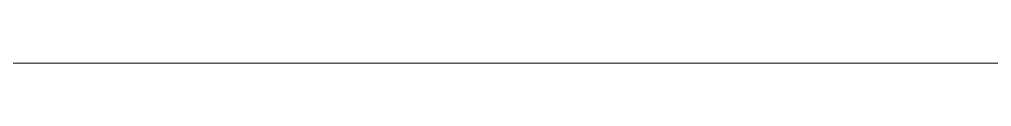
# Model space of a CAD drawing. Header units: millimetres. Extents: x 26027 to 581921, y 7230 to 233891.
# Drawn here: x 536209.2857 to 536209.5696, y 167213.6008 to 167213.6008 of the extents above; entities that cross this region are included whole.
import ezdxf

# ---------------------------------------------------------------- set-up
doc = ezdxf.new("R2010")
doc.units = ezdxf.units.MM
doc.header["$LTSCALE"] = 5
doc.layers.add('LOADING', color=252, linetype='Continuous', lineweight=5)
doc.layers.add('Medical Equipment and Furniture', color=252, linetype='Continuous', lineweight=0)

# ---------------------------------------------------------------- blocks, each defined once
blk = doc.blocks.new('GF21008-P')
at = {"layer": 'LOADING'}
for p, q in [((-0.77087861, 0), (0.79062165, 0)), ((0.72165754, 0), (0.72165754, 0)), ((0.72165754, 0), (0.72165754, 0)), ((0.72165754, 0), (0.72165754, 0)), ((0.72165754, 0), (0.72165754, 0)), ((0.72165754, 0), (0.72165754, 0)), ((0.72165754, 0), (0.72165754, 0)), ((0.72165754, 0), (0.72165754, 0)), ((0.72165754, 0), (0.72165754, 0)), ((0.72165754, 0), (0.72165754, 0)), ((0.72165754, 0), (0.72165754, 0)), ((0.72165754, 0), (0.72165754, 0)), ((0.72165754, 0), (0.72165754, 0)), ((0.72165754, 0), (0.72165754, 0)), ((0.72165754, 0), (0.72165754, 0)), ((0.72165754, 0), (0.72165754, 0)), ((0.72165754, 0), (0.72165754, 0)), ((0.72165754, 0), (0.72165754, 0)), ((0.72165754, 0), (0.72165754, 0)), ((0.72165754, 0), (0.72165754, 0)), ((0.72165754, 0), (0.72165754, 0)), ((0.72165754, 0), (0.72165754, 0)), ((0.72165754, 0), (0.72165754, 0)), ((0.72165754, 0), (0.72165754, 0)), ((0.72165754, 0), (0.72165754, 0)), ((0.72165754, 0), (0.72165754, 0)), ((0.72165754, 0), (0.72165754, 0)), ((0.72165754, 0), (0.72165754, 0)), ((0.72165754, 0), (0.72165754, 0)), ((0.72165754, 0), (0.72165754, 0)), ((0.72165754, 0), (0.72165754, 0)), ((0.72165754, 0), (0.72165754, 0)), ((0.72165754, 0), (0.72165754, 0)), ((0.72165754, 0), (0.72165754, 0)), ((0.72165754, 0), (0.72165754, 0)), ((0.72165754, 0), (0.72165754, 0)), ((0.72165754, 0), (0.72165754, 0)), ((0.72165754, 0), (0.72165754, 0)), ((0.72165754, 0), (0.72165754, 0)), ((0.72165754, 0), (0.72165754, 0)), ((0.72165754, 0), (0.72165754, 0)), ((0.72165754, 0), (0.72165754, 0)), ((0.72165754, 0), (0.72165754, 0)), ((0.72165754, 0), (0.72165754, 0)), ((0.72165754, 0), (0.72165754, 0)), ((0.72165754, 0), (0.72165754, 0)), ((0.72165754, 0), (0.72165754, 0)), ((0.72165754, 0), (0.72165754, 0)), ((0.72165754, 0), (0.72165754, 0)), ((0.72165754, 0), (0.72165754, 0)), ((0.72165754, 0), (0.72165754, 0)), ((0.72165754, 0), (0.72165754, 0)), ((0.72165754, 0), (0.72165754, 0)), ((0.72165754, 0), (0.72165754, 0)), ((0.72165754, 0), (0.72165754, 0)), ((0.72165754, 0), (0.72165754, 0)), ((0.72165754, 0), (0.72165754, 0)), ((0.72165754, 0), (0.72165754, 0)), ((0.72165754, 0), (0.72165754, 0)), ((0.72165754, 0), (0.72165754, 0)), ((0.72165754, 0), (0.72165754, 0)), ((0.72165754, 0), (0.72165754, 0)), ((0.72165754, 0), (0.72165754, 0)), ((0.72165754, 0), (0.72165754, 0)), ((0.72165754, 0), (0.72165754, 0)), ((0.72165754, 0), (0.72165754, 0)), ((0.72165754, 0), (0.72165754, 0)), ((0.72165754, 0), (0.72165754, 0)), ((0.72165754, 0), (0.72165754, 0)), ((0.72165754, 0), (0.72165754, 0)), ((0.72165754, 0), (0.72165754, 0)), ((0.72165754, 0), (0.72165754, 0)), ((0.72165754, 0), (0.72165754, 0)), ((0.72165754, 0), (0.72165754, 0)), ((0.72165754, 0), (0.72165754, 0)), ((0.72165754, 0), (0.72165754, 0)), ((0.72165754, 0), (0.72165754, 0)), ((0.72165754, 0), (0.72165754, 0)), ((0.72165754, 0), (0.72165754, 0)), ((0.72165754, 0), (0.72165754, 0)), ((0.72165754, 0), (0.72165754, 0)), ((0.72165754, 0), (0.72165754, 0)), ((0.72165754, 0), (0.72165754, 0)), ((0.72165754, 0), (0.72165754, 0)), ((0.72165754, 0), (0.72165754, 0)), ((0.72165754, 0), (0.72165754, 0)), ((0.72165754, 0), (0.72165754, 0)), ((0.72165754, 0), (0.72165754, 0)), ((0.72165754, 0), (0.72165754, 0)), ((0.72165754, 0), (0.72165754, 0)), ((0.72165754, 0), (0.72165754, 0)), ((0.72165754, 0), (0.72165754, 0)), ((0.72165754, 0), (0.72165754, 0)), ((0.72165754, 0), (0.72165754, 0)), ((0.72165754, 0), (0.72165754, 0)), ((0.72165754, 0), (0.72165754, 0)), ((0.72165754, 0), (0.72165754, 0)), ((0.72165754, 0), (0.72165754, 0)), ((0.72165754, 0), (0.72165754, 0)), ((0.72165754, 0), (0.72165754, 0)), ((0.72165754, 0), (0.72165754, 0)), ((0.72165754, 0), (0.72165754, 0)), ((0.72165754, 0), (0.72165754, 0)), ((0.72165754, 0), (0.72165754, 0)), ((0.72165754, 0), (0.72165754, 0)), ((0.72165754, 0), (0.72165754, 0)), ((0.72165754, 0), (0.72165754, 0)), ((0.72165754, 0), (0.72165754, 0)), ((0.72165754, 0), (0.72165754, 0)), ((0.72165754, 0), (0.72165754, 0)), ((0.72165754, 0), (0.72165754, 0)), ((0.72165754, 0), (0.72165754, 0)), ((0.72165754, 0), (0.72165754, 0)), ((0.72165754, 0), (0.72165754, 0)), ((0.72165754, 0), (0.72165754, 0)), ((0.72165754, 0), (0.72165754, 0)), ((0.72165754, 0), (0.72165754, 0)), ((0.72165754, 0), (0.72165754, 0)), ((0.72165754, 0), (0.72165754, 0)), ((0.72165754, 0), (0.72165754, 0)), ((0.72165754, 0), (0.72165754, 0)), ((0.72165754, 0), (0.72165754, 0)), ((0.72165754, 0), (0.72165754, 0)), ((0.72165754, 0), (0.72165754, 0)), ((0.72165754, 0), (0.72165754, 0)), ((0.72165754, 0), (0.72165754, 0)), ((0.72165754, 0), (0.72165754, 0)), ((0.72165754, 0), (0.72165754, 0)), ((0.72165754, 0), (0.72165754, 0)), ((0.72165754, 0), (0.72165754, 0)), ((0.72165754, 0), (0.72165754, 0)), ((0.72165754, 0), (0.72165754, 0)), ((0.72165754, 0), (0.72165754, 0)), ((0.72165754, 0), (0.72165754, 0)), ((0.72165754, 0), (0.72165754, 0)), ((0.72165754, 0), (0.72165754, 0)), ((0.72165754, 0), (0.72165754, 0)), ((0.72165754, 0), (0.72165754, 0)), ((0.72165754, 0), (0.72165754, 0)), ((0.72165754, 0), (0.72165754, 0)), ((0.72165754, 0), (0.72165754, 0)), ((0.72165754, 0), (0.72165754, 0)), ((0.72165754, 0), (0.72165754, 0)), ((0.72165754, 0), (0.72165754, 0)), ((0.72165754, 0), (0.72165754, 0)), ((0.72165754, 0), (0.72165754, 0)), ((0.72165754, 0), (0.72165754, 0)), ((0.72165754, 0), (0.72165754, 0)), ((0.72165754, 0), (0.72165754, 0)), ((0.72165754, 0), (0.72165754, 0)), ((0.72165754, 0), (0.72165754, 0)), ((0.72165754, 0), (0.72165754, 0)), ((0.72165754, 0), (0.72165754, 0)), ((0.72165754, 0), (0.72165754, 0)), ((0.72165754, 0), (0.72165754, 0)), ((0.72165754, 0), (0.72165754, 0)), ((0.72165754, 0), (0.72165754, 0)), ((0.72165754, 0), (0.72165754, 0)), ((0.72165754, 0), (0.72165754, 0)), ((0.72165754, 0), (0.72165754, 0)), ((0.72165754, 0), (0.72165754, 0)), ((0.72165754, 0), (0.72165754, 0)), ((0.72165754, 0), (0.72165754, 0)), ((0.72165754, 0), (0.72165754, 0)), ((0.72165754, 0), (0.72165754, 0)), ((0.72165754, 0), (0.72165754, 0)), ((0.72165754, 0), (0.72165754, 0)), ((0.72165754, 0), (0.72165754, 0)), ((0.72165754, 0), (0.72165754, 0)), ((0.72165754, 0), (0.72165754, 0)), ((0.72165754, 0), (0.72165754, 0)), ((0.72165754, 0), (0.72165754, 0)), ((0.72165754, 0), (0.72165754, 0)), ((0.72165754, 0), (0.72165754, 0)), ((0.72165754, 0), (0.72165754, 0)), ((0.72165754, 0), (0.72165754, 0)), ((0.72165754, 0), (0.72165754, 0)), ((0.72165754, 0), (0.72165754, 0)), ((0.72165754, 0), (0.72165754, 0)), ((0.72165754, 0), (0.72165754, 0)), ((0.72165754, 0), (0.72165754, 0)), ((0.72165754, 0), (0.72165754, 0)), ((0.72165754, 0), (0.72165754, 0)), ((0.72165754, 0), (0.72165754, 0)), ((0.72165754, 0), (0.72165754, 0)), ((0.72165754, 0), (0.72165754, 0)), ((0.72165754, 0), (0.72165754, 0)), ((0.72165754, 0), (0.72165754, 0)), ((0.72165754, 0), (0.72165754, 0)), ((0.72165754, 0), (0.72165754, 0)), ((0.72165754, 0), (0.72165754, 0)), ((0.72165754, 0), (0.72165754, 0)), ((0.72165754, 0), (0.72165754, 0)), ((0.72165754, 0), (0.72165754, 0)), ((0.72165754, 0), (0.72165754, 0)), ((0.72165754, 0), (0.72165754, 0)), ((0.72165754, 0), (0.72165754, 0)), ((0.72165754, 0), (0.72165754, 0)), ((0.72165754, 0), (0.72165754, 0)), ((0.72165754, 0), (0.72165754, 0)), ((0.72165754, 0), (0.72165754, 0)), ((0.72165754, 0), (0.72165754, 0)), ((0.72165754, 0), (0.72165754, 0)), ((0.72165754, 0), (0.72165754, 0)), ((0.72165754, 0), (0.72165754, 0)), ((0.72165754, 0), (0.72165754, 0)), ((0.72165754, 0), (0.72165754, 0)), ((0.72165754, 0), (0.72165754, 0)), ((0.72165754, 0), (0.72165754, 0)), ((0.72165754, 0), (0.72165754, 0)), ((0.72165754, 0), (0.72165754, 0)), ((0.72165754, 0), (0.72165754, 0)), ((0.72165754, 0), (0.72165754, 0)), ((0.72165754, 0), (0.72165754, 0)), ((0.72165754, 0), (0.72165754, 0)), ((0.72165754, 0), (0.72165754, 0)), ((0.72165754, 0), (0.72165754, 0)), ((0.72165754, 0), (0.72165754, 0)), ((0.72165754, 0), (0.72165754, 0)), ((0.72165754, 0), (0.72165754, 0)), ((0.72165754, 0), (0.72165754, 0)), ((0.72165754, 0), (0.72165754, 0)), ((0.72165754, 0), (0.72165754, 0)), ((0.72165754, 0), (0.72165754, 0)), ((0.72165754, 0), (0.72165754, 0)), ((0.72165754, 0), (0.72165754, 0)), ((0.72165754, 0), (0.72165754, 0)), ((0.72165754, 0), (0.72165754, 0)), ((0.72165754, 0), (0.72165754, 0)), ((0.72165754, 0), (0.72165754, 0)), ((0.72165754, 0), (0.72165754, 0)), ((0.72165754, 0), (0.72165754, 0)), ((0.72165754, 0), (0.72165754, 0)), ((0.72165754, 0), (0.72165754, 0)), ((0.72165754, 0), (0.72165754, 0)), ((0.72165754, 0), (0.72165754, 0)), ((0.72165754, 0), (0.72165754, 0)), ((0.72165754, 0), (0.72165754, 0)), ((0.72165754, 0), (0.72165754, 0)), ((0.72165754, 0), (0.72165754, 0)), ((0.72165754, 0), (0.72165754, 0)), ((0.72165754, 0), (0.72165754, 0)), ((0.72165754, 0), (0.72165754, 0)), ((0.72165754, 0), (0.72165754, 0)), ((0.72165754, 0), (0.72165754, 0)), ((0.72165754, 0), (0.72165754, 0)), ((0.72165754, 0), (0.72165754, 0)), ((0.72165754, 0), (0.72165754, 0)), ((0.72165754, 0), (0.72165754, 0)), ((0.72165754, 0), (0.72165754, 0)), ((0.72165754, 0), (0.72165754, 0)), ((0.72165754, 0), (0.72165754, 0)), ((0.72165754, 0), (0.72165754, 0)), ((0.72165754, 0), (0.72165754, 0)), ((0.72165754, 0), (0.72165754, 0)), ((0.72165754, 0), (0.72165754, 0)), ((0.72165754, 0), (0.72165754, 0)), ((0.72165754, 0), (0.72165754, 0)), ((0.72165754, 0), (0.72165754, 0)), ((0.72165754, 0), (0.72165754, 0)), ((0.72165754, 0), (0.72165754, 0)), ((0.72165754, 0), (0.72165754, 0)), ((0.72165754, 0), (0.72165754, 0)), ((0.72165754, 0), (0.72165754, 0)), ((0.72165754, 0), (0.72165754, 0)), ((0.72165754, 0), (0.72165754, 0)), ((0.72165754, 0), (0.72165754, 0)), ((0.72165754, 0), (0.72165754, 0)), ((0.72165754, 0), (0.72165754, 0)), ((0.72165754, 0), (0.72165754, 0)), ((0.72165754, 0), (0.72165754, 0)), ((0.72165754, 0), (0.72165754, 0)), ((0.72165754, 0), (0.72165754, 0)), ((0.72165754, 0), (0.72165754, 0)), ((0.72165754, 0), (0.72165754, 0)), ((0.72165754, 0), (0.72165754, 0)), ((0.72165754, 0), (0.72165754, 0)), ((0.72165754, 0), (0.72165754, 0)), ((0.72165754, 0), (0.72165754, 0)), ((0.72165754, 0), (0.72165754, 0)), ((0.72165754, 0), (0.72165754, 0)), ((0.72165754, 0), (0.72165754, 0)), ((0.72165754, 0), (0.72165754, 0)), ((0.72165754, 0), (0.72165754, 0)), ((0.72165754, 0), (0.72165754, 0)), ((0.72165754, 0), (0.72165754, 0)), ((0.72165754, 0), (0.72165754, 0)), ((0.72165754, 0), (0.72165754, 0)), ((0.72165754, 0), (0.72165754, 0)), ((0.72165754, 0), (0.72165754, 0)), ((0.72165754, 0), (0.72165754, 0)), ((0.72165754, 0), (0.72165754, 0)), ((0.72165754, 0), (0.72165754, 0)), ((0.72165754, 0), (0.72165754, 0)), ((0.72165754, 0), (0.72165754, 0)), ((0.72165754, 0), (0.72165754, 0)), ((0.72165754, 0), (0.72165754, 0)), ((0.72165754, 0), (0.72165754, 0)), ((0.72165754, 0), (0.72165754, 0)), ((0.72165754, 0), (0.72165754, 0)), ((0.72165754, 0), (0.72165754, 0)), ((0.72165754, 0), (0.72165754, 0)), ((0.72165754, 0), (0.72165754, 0)), ((0.72165754, 0), (0.72165754, 0)), ((0.72165754, 0), (0.72165754, 0)), ((0.72165754, 0), (0.72165754, 0)), ((0.72165754, 0), (0.72165754, 0)), ((0.72165754, 0), (0.72165754, 0)), ((0.72165754, 0), (0.72165754, 0)), ((0.72165754, 0), (0.72165754, 0)), ((0.72165754, 0), (0.72165754, 0)), ((0.72165754, 0), (0.72165754, 0)), ((0.72165754, 0), (0.72165754, 0)), ((0.72165754, 0), (0.72165754, 0)), ((0.72165754, 0), (0.72165754, 0)), ((0.72165754, 0), (0.72165754, 0)), ((0.72165754, 0), (0.72165754, 0)), ((0.72165754, 0), (0.72165754, 0)), ((0.72165754, 0), (0.72165754, 0)), ((0.72165754, 0), (0.72165754, 0)), ((0.72165754, 0), (0.72165754, 0)), ((0.72165754, 0), (0.72165754, 0)), ((0.72165754, 0), (0.72165754, 0)), ((0.72165754, 0), (0.72165754, 0)), ((0.72165754, 0), (0.72165754, 0)), ((0.72165754, 0), (0.72165754, 0)), ((0.72165754, 0), (0.72165754, 0)), ((0.72165754, 0), (0.72165754, 0)), ((0.72165754, 0), (0.72165754, 0)), ((0.72165754, 0), (0.72165754, 0)), ((0.72165754, 0), (0.72165754, 0)), ((0.72165754, 0), (0.72165754, 0)), ((0.72165754, 0), (0.72165754, 0)), ((0.72165754, 0), (0.72165754, 0)), ((0.72165754, 0), (0.72165754, 0)), ((0.72165754, 0), (0.72165754, 0)), ((0.72165754, 0), (0.72165754, 0)), ((0.72165754, 0), (0.72165754, 0)), ((0.72165754, 0), (0.72165754, 0)), ((0.72165754, 0), (0.72165754, 0)), ((0.72165754, 0), (0.72165754, 0)), ((0.72165754, 0), (0.72165754, 0)), ((0.72165754, 0), (0.72165754, 0)), ((0.72165754, 0), (0.72165754, 0)), ((0.72165754, 0), (0.72165754, 0)), ((0.72165754, 0), (0.72165754, 0)), ((0.72165754, 0), (0.72165754, 0)), ((0.72165754, 0), (0.72165754, 0)), ((0.72165754, 0), (0.72165754, 0)), ((0.72165754, 0), (0.72165754, 0)), ((0.72165754, 0), (0.72165754, 0)), ((0.72165754, 0), (0.72165754, 0)), ((0.72165754, 0), (0.72165754, 0)), ((0.72165754, 0), (0.72165754, 0)), ((0.72165754, 0), (0.72165754, 0)), ((0.72165754, 0), (0.72165754, 0)), ((0.72165754, 0), (0.72165754, 0)), ((0.72165754, 0), (0.72165754, 0)), ((0.72165754, 0), (0.72165754, 0)), ((0.72165754, 0), (0.72165754, 0)), ((0.72165754, 0), (0.72165754, 0)), ((0.72165754, 0), (0.72165754, 0)), ((0.72165754, 0), (0.72165754, 0)), ((0.72165754, 0), (0.72165754, 0)), ((0.72165754, 0), (0.72165754, 0)), ((0.72165754, 0), (0.72165754, 0)), ((0.72165754, 0), (0.72165754, 0)), ((0.72165754, 0), (0.72165754, 0)), ((0.72165754, 0), (0.72165754, 0)), ((0.72165754, 0), (0.72165754, 0)), ((0.72165754, 0), (0.72165754, 0)), ((0.72165754, 0), (0.72165754, 0)), ((0.72165754, 0), (0.72165754, 0)), ((0.72165754, 0), (0.72165754, 0)), ((0.72165754, 0), (0.72165754, 0)), ((0.72165754, 0), (0.72165754, 0)), ((0.72165754, 0), (0.72165754, 0)), ((0.72165754, 0), (0.72165754, 0)), ((0.72165754, 0), (0.72165754, 0)), ((0.72165754, 0), (0.72165754, 0)), ((0.72165754, 0), (0.72165754, 0)), ((0.72165754, 0), (0.72165754, 0)), ((0.72165754, 0), (0.72165754, 0)), ((0.72165754, 0), (0.72165754, 0)), ((0.72165754, 0), (0.72165754, 0)), ((0.72165754, 0), (0.72165754, 0)), ((0.72165754, 0), (0.72165754, 0)), ((0.72165754, 0), (0.72165754, 0)), ((0.72165754, 0), (0.72165754, 0)), ((0.72165754, 0), (0.72165754, 0)), ((0.72165754, 0), (0.72165754, 0)), ((0.72165754, 0), (0.72165754, 0)), ((0.72165754, 0), (0.72165754, 0)), ((0.72165754, 0), (0.72165754, 0)), ((0.72165754, 0), (0.72165754, 0)), ((0.72165754, 0), (0.72165754, 0)), ((0.72165754, 0), (0.72165754, 0)), ((0.72165754, 0), (0.72165754, 0)), ((0.72165754, 0), (0.72165754, 0)), ((0.72165754, 0), (0.72165754, 0)), ((0.72165754, 0), (0.72165754, 0)), ((0.72165754, 0), (0.72165754, 0)), ((0.72165754, 0), (0.72165754, 0)), ((0.72165754, 0), (0.72165754, 0)), ((0.72165754, 0), (0.72165754, 0)), ((0.72165754, 0), (0.72165754, 0)), ((0.72165754, 0), (0.72165754, 0)), ((0.72165754, 0), (0.72165754, 0)), ((0.72165754, 0), (0.72165754, 0)), ((0.72165754, 0), (0.72165754, 0)), ((0.72165754, 0), (0.72165754, 0)), ((0.72165754, 0), (0.72165754, 0)), ((0.72165754, 0), (0.72165754, 0)), ((0.72165754, 0), (0.72165754, 0)), ((0.72165754, 0), (0.72165754, 0)), ((0.72165754, 0), (0.72165754, 0)), ((0.72165754, 0), (0.72165754, 0)), ((0.72165754, 0), (0.72165754, 0)), ((0.72165754, 0), (0.72165754, 0)), ((0.72165754, 0), (0.72165754, 0)), ((0.72165754, 0), (0.72165754, 0)), ((0.72165754, 0), (0.72165754, 0)), ((0.72165754, 0), (0.72165754, 0)), ((0.72165754, 0), (0.72165754, 0)), ((0.72165754, 0), (0.72165754, 0)), ((0.72165754, 0), (0.72165754, 0)), ((0.72165754, 0), (0.72165754, 0)), ((0.72165754, 0), (0.72165754, 0)), ((0.72165754, 0), (0.72165754, 0)), ((0.72165754, 0), (0.72165754, 0)), ((0.72165754, 0), (0.72165754, 0)), ((0.72165754, 0), (0.72165754, 0)), ((0.72165754, 0), (0.72165754, 0)), ((0.72165754, 0), (0.72165754, 0)), ((0.72165754, 0), (0.72165754, 0)), ((0.72165754, 0), (0.72165754, 0)), ((0.72165754, 0), (0.72165754, 0)), ((0.72165754, 0), (0.72165754, 0)), ((0.72165754, 0), (0.72165754, 0)), ((0.72165754, 0), (0.72165754, 0)), ((0.72165754, 0), (0.72165754, 0)), ((0.72165754, 0), (0.72165754, 0)), ((0.72165754, 0), (0.72165754, 0)), ((0.72165754, 0), (0.72165754, 0)), ((0.72165754, 0), (0.72165754, 0)), ((0.72165754, 0), (0.72165754, 0)), ((0.72165754, 0), (0.72165754, 0)), ((0.72165754, 0), (0.72165754, 0)), ((0.72165754, 0), (0.72165754, 0)), ((0.72165754, 0), (0.72165754, 0)), ((0.72165754, 0), (0.72165754, 0)), ((0.72165754, 0), (0.72165754, 0)), ((0.72165754, 0), (0.72165754, 0)), ((0.72165754, 0), (0.72165754, 0)), ((0.72165754, 0), (0.72165754, 0)), ((0.72165754, 0), (0.72165754, 0)), ((0.72165754, 0), (0.72165754, 0)), ((0.72165754, 0), (0.72165754, 0)), ((0.72165754, 0), (0.72165754, 0)), ((0.72165754, 0), (0.72165754, 0)), ((0.72165754, 0), (0.72165754, 0)), ((0.72165754, 0), (0.72165754, 0)), ((0.72165754, 0), (0.72165754, 0)), ((0.72165754, 0), (0.72165754, 0)), ((0.72165754, 0), (0.72165754, 0)), ((0.72165754, 0), (0.72165754, 0)), ((0.72165754, 0), (0.72165754, 0)), ((0.72165754, 0), (0.72165754, 0)), ((0.72165754, 0), (0.72165754, 0)), ((0.72165754, 0), (0.72165754, 0)), ((0.72165754, 0), (0.72165754, 0)), ((0.72165754, 0), (0.72165754, 0)), ((0.72165754, 0), (0.72165754, 0)), ((0.72165754, 0), (0.72165754, 0)), ((0.72165754, 0), (0.72165754, 0)), ((0.72165754, 0), (0.72165754, 0)), ((0.72165754, 0), (0.72165754, 0)), ((0.72165754, 0), (0.72165754, 0)), ((0.72165754, 0), (0.72165754, 0)), ((0.72165754, 0), (0.72165754, 0)), ((0.72165754, 0), (0.72165754, 0)), ((0.72165754, 0), (0.72165754, 0)), ((0.72165754, 0), (0.72165754, 0)), ((0.72165754, 0), (0.72165754, 0)), ((0.72165754, 0), (0.72165754, 0)), ((0.72165754, 0), (0.72165754, 0)), ((0.72165754, 0), (0.72165754, 0)), ((0.72165754, 0), (0.72165754, 0)), ((0.72165754, 0), (0.72165754, 0)), ((0.72165754, 0), (0.72165754, 0)), ((0.72165754, 0), (0.72165754, 0)), ((0.72165754, 0), (0.72165754, 0)), ((0.72165754, 0), (0.72165754, 0)), ((0.72165754, 0), (0.72165754, 0)), ((0.72165754, 0), (0.72165754, 0)), ((0.72165754, 0), (0.72165754, 0)), ((0.72165754, 0), (0.72165754, 0)), ((0.72165754, 0), (0.72165754, 0)), ((0.72165754, 0), (0.72165754, 0)), ((0.72165754, 0), (0.72165754, 0)), ((0.72165754, 0), (0.72165754, 0)), ((0.72165754, 0), (0.72165754, 0)), ((0.72165754, 0), (0.72165754, 0)), ((0.72165754, 0), (0.72165754, 0)), ((0.72165754, 0), (0.72165754, 0)), ((0.72165754, 0), (0.72165754, 0)), ((0.72165754, 0), (0.72165754, 0)), ((0.72165754, 0), (0.72165754, 0)), ((0.72165754, 0), (0.72165754, 0)), ((0.72165754, 0), (0.72165754, 0)), ((0.72165754, 0), (0.72165754, 0)), ((0.72165754, 0), (0.72165754, 0)), ((0.72165754, 0), (0.72165754, 0)), ((0.72165754, 0), (0.72165754, 0)), ((0.72165754, 0), (0.72165754, 0)), ((0.72165754, 0), (0.72165754, 0)), ((0.72165754, 0), (0.72165754, 0)), ((0.72165754, 0), (0.72165754, 0)), ((0.72165754, 0), (0.72165754, 0)), ((0.72165754, 0), (0.72165754, 0)), ((0.72165754, 0), (0.72165754, 0)), ((0.72165754, 0), (0.72165754, 0)), ((0.72165754, 0), (0.72165754, 0)), ((0.72165754, 0), (0.72165754, 0)), ((0.72165754, 0), (0.72165754, 0)), ((0.72165754, 0), (0.72165754, 0)), ((0.72165754, 0), (0.72165754, 0)), ((0.72165754, 0), (0.72165754, 0)), ((0.72165754, 0), (0.72165754, 0)), ((0.72165754, 0), (0.72165754, 0)), ((0.72165754, 0), (0.72165754, 0)), ((0.72165754, 0), (0.72165754, 0)), ((0.72165754, 0), (0.72165754, 0)), ((0.72165754, 0), (0.72165754, 0)), ((0.72165754, 0), (0.72165754, 0)), ((0.72165754, 0), (0.72165754, 0)), ((0.72165754, 0), (0.72165754, 0)), ((0.72165754, 0), (0.72165754, 0)), ((0.72165754, 0), (0.72165754, 0)), ((0.72165754, 0), (0.72165754, 0)), ((0.72165754, 0), (0.72165754, 0)), ((0.72165754, 0), (0.72165754, 0)), ((0.72165754, 0), (0.72165754, 0)), ((0.72165754, 0), (0.72165754, 0)), ((0.72165754, 0), (0.72165754, 0)), ((0.72165754, 0), (0.72165754, 0)), ((0.72165754, 0), (0.72165754, 0)), ((0.72165754, 0), (0.72165754, 0)), ((0.72165754, 0), (0.72165754, 0)), ((0.72165754, 0), (0.72165754, 0)), ((0.72165754, 0), (0.72165754, 0)), ((0.72165754, 0), (0.72165754, 0)), ((0.72165754, 0), (0.72165754, 0)), ((0.72165754, 0), (0.72165754, 0)), ((0.72165754, 0), (0.72165754, 0)), ((0.72165754, 0), (0.72165754, 0)), ((0.72165754, 0), (0.72165754, 0)), ((0.72165754, 0), (0.72165754, 0)), ((0.72165754, 0), (0.72165754, 0)), ((0.72165754, 0), (0.72165754, 0)), ((0.72165754, 0), (0.72165754, 0)), ((0.72165754, 0), (0.72165754, 0)), ((0.72165754, 0), (0.72165754, 0)), ((0.72165754, 0), (0.72165754, 0)), ((0.72165754, 0), (0.72165754, 0)), ((0.72165754, 0), (0.72165754, 0)), ((0.72165754, 0), (0.72165754, 0)), ((0.72165754, 0), (0.72165754, 0)), ((0.72165754, 0), (0.72165754, 0)), ((0.72165754, 0), (0.72165754, 0)), ((0.72165754, 0), (0.72165754, 0)), ((0.72165754, 0), (0.72165754, 0)), ((0.72165754, 0), (0.72165754, 0)), ((0.72165754, 0), (0.72165754, 0)), ((0.72165754, 0), (0.72165754, 0)), ((0.72165754, 0), (0.72165754, 0)), ((0.72165754, 0), (0.72165754, 0)), ((0.72165754, 0), (0.72165754, 0)), ((0.72165754, 0), (0.72165754, 0)), ((0.72165754, 0), (0.72165754, 0)), ((0.72165754, 0), (0.72165754, 0)), ((0.72165754, 0), (0.72165754, 0)), ((0.72165754, 0), (0.72165754, 0)), ((0.72165754, 0), (0.72165754, 0)), ((0.72165754, 0), (0.72165754, 0)), ((0.72165754, 0), (0.72165754, 0)), ((0.72165754, 0), (0.72165754, 0)), ((0.72165754, 0), (0.72165754, 0)), ((0.72165754, 0), (0.72165754, 0)), ((0.72165754, 0), (0.72165754, 0)), ((0.72165754, 0), (0.72165754, 0)), ((0.72165754, 0), (0.72165754, 0)), ((0.72165754, 0), (0.72165754, 0)), ((0.72165754, 0), (0.72165754, 0)), ((0.72165754, 0), (0.72165754, 0)), ((0.72165754, 0), (0.72165754, 0)), ((0.72165754, 0), (0.72165754, 0)), ((0.72165754, 0), (0.72165754, 0)), ((0.72165754, 0), (0.72165754, 0)), ((0.72165754, 0), (0.72165754, 0)), ((0.72165754, 0), (0.72165754, 0)), ((0.72165754, 0), (0.72165754, 0)), ((0.72165754, 0), (0.72165754, 0)), ((0.72165754, 0), (0.72165754, 0)), ((0.72165754, 0), (0.72165754, 0)), ((0.72165754, 0), (0.72165754, 0)), ((0.72165754, 0), (0.72165754, 0)), ((0.72165754, 0), (0.72165754, 0)), ((0.72165754, 0), (0.72165754, 0)), ((0.72165754, 0), (0.72165754, 0)), ((0.72165754, 0), (0.72165754, 0)), ((0.72165754, 0), (0.72165754, 0)), ((0.72165754, 0), (0.72165754, 0)), ((0.72165754, 0), (0.72165754, 0)), ((0.72165754, 0), (0.72165754, 0)), ((0.72165754, 0), (0.72165754, 0)), ((0.72165754, 0), (0.72165754, 0)), ((0.72165754, 0), (0.72165754, 0)), ((0.72165754, 0), (0.72165754, 0)), ((0.72165754, 0), (0.72165754, 0)), ((0.72165754, 0), (0.72165754, 0)), ((0.72165754, 0), (0.72165754, 0)), ((0.72165754, 0), (0.72165754, 0)), ((0.72165754, 0), (0.72165754, 0)), ((0.72165754, 0), (0.72165754, 0)), ((0.72165754, 0), (0.72165754, 0)), ((0.72165754, 0), (0.72165754, 0)), ((0.72165754, 0), (0.72165754, 0)), ((0.72165754, 0), (0.72165754, 0)), ((0.72165754, 0), (0.72165754, 0)), ((0.72165754, 0), (0.72165754, 0)), ((0.72165754, 0), (0.72165754, 0)), ((0.72165754, 0), (0.72165754, 0)), ((0.72165754, 0), (0.72165754, 0)), ((0.72165754, 0), (0.72165754, 0)), ((0.72165754, 0), (0.72165754, 0)), ((0.72165754, 0), (0.72165754, 0)), ((0.72165754, 0), (0.72165754, 0)), ((0.72165754, 0), (0.72165754, 0)), ((0.72165754, 0), (0.72165754, 0)), ((0.72165754, 0), (0.72165754, 0)), ((0.72165754, 0), (0.72165754, 0)), ((0.72165754, 0), (0.72165754, 0)), ((0.72165754, 0), (0.72165754, 0)), ((0.72165754, 0), (0.72165754, 0)), ((0.72165754, 0), (0.72165754, 0)), ((0.72165754, 0), (0.72165754, 0)), ((0.72165754, 0), (0.72165754, 0)), ((0.72165754, 0), (0.72165754, 0)), ((0.72165754, 0), (0.72165754, 0)), ((0.72165754, 0), (0.72165754, 0)), ((0.72165754, 0), (0.72165754, 0)), ((0.72165754, 0), (0.72165754, 0)), ((0.72165754, 0), (0.72165754, 0)), ((0.72165754, 0), (0.72165754, 0)), ((0.72165754, 0), (0.72165754, 0)), ((0.72165754, 0), (0.72165754, 0)), ((0.72165754, 0), (0.72165754, 0)), ((0.72165754, 0), (0.72165754, 0)), ((0.72165754, 0), (0.72165754, 0)), ((0.72165754, 0), (0.72165754, 0)), ((0.72165754, 0), (0.72165754, 0)), ((0.72165754, 0), (0.72165754, 0)), ((0.72165754, 0), (0.72165754, 0)), ((0.72165754, 0), (0.72165754, 0)), ((0.72165754, 0), (0.72165754, 0)), ((0.72165754, 0), (0.72165754, 0)), ((0.72165754, 0), (0.72165754, 0)), ((0.72165754, 0), (0.72165754, 0)), ((0.72165754, 0), (0.72165754, 0)), ((0.72165754, 0), (0.72165754, 0)), ((0.72165754, 0), (0.72165754, 0)), ((0.72165754, 0), (0.72165754, 0)), ((0.72165754, 0), (0.72165754, 0)), ((0.72165754, 0), (0.72165754, 0)), ((0.72165754, 0), (0.72165754, 0)), ((0.72165754, 0), (0.72165754, 0)), ((0.72165754, 0), (0.72165754, 0)), ((0.72165754, 0), (0.72165754, 0)), ((0.72165754, 0), (0.72165754, 0)), ((0.72165754, 0), (0.72165754, 0)), ((0.72165754, 0), (0.72165754, 0)), ((0.72165754, 0), (0.72165754, 0)), ((0.72165754, 0), (0.72165754, 0)), ((0.72165754, 0), (0.72165754, 0)), ((0.72165754, 0), (0.72165754, 0)), ((0.72165754, 0), (0.72165754, 0)), ((0.72165754, 0), (0.72165754, 0)), ((0.72165754, 0), (0.72165754, 0)), ((0.72165754, 0), (0.72165754, 0)), ((0.72165754, 0), (0.72165754, 0)), ((0.72165754, 0), (0.72165754, 0)), ((0.72165754, 0), (0.72165754, 0)), ((0.72165754, 0), (0.72165754, 0)), ((0.72165754, 0), (0.72165754, 0)), ((0.72165754, 0), (0.72165754, 0)), ((0.72165754, 0), (0.72165754, 0)), ((0.72165754, 0), (0.72165754, 0)), ((0.72165754, 0), (0.72165754, 0)), ((0.72165754, 0), (0.72165754, 0)), ((0.72165754, 0), (0.72165754, 0)), ((0.72165754, 0), (0.72165754, 0)), ((0.72165754, 0), (0.72165754, 0)), ((0.72165754, 0), (0.72165754, 0)), ((0.72165754, 0), (0.72165754, 0)), ((0.72165754, 0), (0.72165754, 0)), ((0.72165754, 0), (0.72165754, 0)), ((0.72165754, 0), (0.72165754, 0)), ((0.72165754, 0), (0.72165754, 0)), ((0.72165754, 0), (0.72165754, 0)), ((0.72165754, 0), (0.72165754, 0)), ((0.72165754, 0), (0.72165754, 0)), ((0.72165754, 0), (0.72165754, 0)), ((0.72165754, 0), (0.72165754, 0)), ((0.72165754, 0), (0.72165754, 0)), ((0.72165754, 0), (0.72165754, 0)), ((0.72165754, 0), (0.72165754, 0)), ((0.72165754, 0), (0.72165754, 0)), ((0.72165754, 0), (0.72165754, 0)), ((0.72165754, 0), (0.72165754, 0)), ((0.72165754, 0), (0.72165754, 0)), ((0.72165754, 0), (0.72165754, 0)), ((0.72165754, 0), (0.72165754, 0)), ((0.72165754, 0), (0.72165754, 0)), ((0.72165754, 0), (0.72165754, 0)), ((0.72165754, 0), (0.72165754, 0)), ((0.72165754, 0), (0.72165754, 0)), ((0.72165754, 0), (0.72165754, 0)), ((0.72165754, 0), (0.72165754, 0)), ((0.72165754, 0), (0.72165754, 0)), ((0.72165754, 0), (0.72165754, 0)), ((0.72165754, 0), (0.72165754, 0)), ((0.72165754, 0), (0.72165754, 0)), ((0.72165754, 0), (0.72165754, 0)), ((0.72165754, 0), (0.72165754, 0)), ((0.72165754, 0), (0.72165754, 0)), ((0.72165754, 0), (0.72165754, 0)), ((0.72165754, 0), (0.72165754, 0)), ((0.72165754, 0), (0.72165754, 0)), ((0.72165754, 0), (0.72165754, 0)), ((0.72165754, 0), (0.72165754, 0)), ((0.72165754, 0), (0.72165754, 0)), ((0.72165754, 0), (0.72165754, 0)), ((0.72165754, 0), (0.72165754, 0)), ((0.72165754, 0), (0.72165754, 0)), ((0.72165754, 0), (0.72165754, 0)), ((0.72165754, 0), (0.72165754, 0)), ((0.72165754, 0), (0.72165754, 0)), ((0.72165754, 0), (0.72165754, 0)), ((0.72165754, 0), (0.72165754, 0)), ((0.72165754, 0), (0.72165754, 0)), ((0.72165754, 0), (0.72165754, 0)), ((0.72165754, 0), (0.72165754, 0)), ((0.72165754, 0), (0.72165754, 0)), ((0.72165754, 0), (0.72165754, 0)), ((0.72165754, 0), (0.72165754, 0)), ((0.72165754, 0), (0.72165754, 0)), ((0.72165754, 0), (0.72165754, 0)), ((0.72165754, 0), (0.72165754, 0)), ((0.72165754, 0), (0.72165754, 0)), ((0.72165754, 0), (0.72165754, 0)), ((0.72165754, 0), (0.72165754, 0)), ((0.72165754, 0), (0.72165754, 0)), ((0.72165754, 0), (0.72165754, 0)), ((0.72165754, 0), (0.72165754, 0)), ((0.72165754, 0), (0.72165754, 0)), ((0.72165754, 0), (0.72165754, 0)), ((0.72165754, 0), (0.72165754, 0)), ((0.72165754, 0), (0.72165754, 0)), ((0.72165754, 0), (0.72165754, 0)), ((0.72165754, 0), (0.72165754, 0)), ((0.72165754, 0), (0.72165754, 0)), ((0.72165754, 0), (0.72165754, 0)), ((0.72165754, 0), (0.72165754, 0)), ((0.72165754, 0), (0.72165754, 0)), ((0.72165754, 0), (0.72165754, 0)), ((0.72165754, 0), (0.72165754, 0)), ((0.72165754, 0), (0.72165754, 0)), ((0.72165754, 0), (0.72165754, 0)), ((0.72165754, 0), (0.72165754, 0)), ((0.72165754, 0), (0.72165754, 0)), ((0.72165754, 0), (0.72165754, 0)), ((0.72165754, 0), (0.72165754, 0)), ((0.72165754, 0), (0.72165754, 0)), ((0.72165754, 0), (0.72165754, 0)), ((0.72165754, 0), (0.72165754, 0)), ((0.72165754, 0), (0.72165754, 0)), ((0.72165754, 0), (0.72165754, 0)), ((0.72165754, 0), (0.72165754, 0)), ((0.72165754, 0), (0.72165754, 0)), ((0.72165754, 0), (0.72165754, 0)), ((0.72165754, 0), (0.72165754, 0)), ((0.72165754, 0), (0.72165754, 0)), ((0.72165754, 0), (0.72165754, 0)), ((0.72165754, 0), (0.72165754, 0)), ((0.72165754, 0), (0.72165754, 0)), ((0.72165754, 0), (0.72165754, 0)), ((0.72165754, 0), (0.72165754, 0)), ((0.72165754, 0), (0.72165754, 0)), ((0.72165754, 0), (0.72165754, 0)), ((0.72165754, 0), (0.72165754, 0)), ((0.72165754, 0), (0.72165754, 0)), ((0.72165754, 0), (0.72165754, 0)), ((0.72165754, 0), (0.72165754, 0)), ((0.72165754, 0), (0.72165754, 0)), ((0.72165754, 0), (0.72165754, 0)), ((0.72165754, 0), (0.72165754, 0)), ((0.72165754, 0), (0.72165754, 0)), ((0.72165754, 0), (0.72165754, 0)), ((0.72165754, 0), (0.72165754, 0)), ((0.72165754, 0), (0.72165754, 0)), ((0.72165754, 0), (0.72165754, 0)), ((0.72165754, 0), (0.72165754, 0)), ((0.72165754, 0), (0.72165754, 0)), ((0.72165754, 0), (0.72165754, 0)), ((0.72165754, 0), (0.72165754, 0)), ((0.72165754, 0), (0.72165754, 0)), ((0.72165754, 0), (0.72165754, 0)), ((0.72165754, 0), (0.72165754, 0)), ((0.72165754, 0), (0.72165754, 0)), ((0.72165754, 0), (0.72165754, 0)), ((0.72165754, 0), (0.72165754, 0)), ((0.72165754, 0), (0.72165754, 0)), ((0.72165754, 0), (0.72165754, 0)), ((0.72165754, 0), (0.72165754, 0)), ((0.72165754, 0), (0.72165754, 0)), ((0.72165754, 0), (0.72165754, 0)), ((0.72165754, 0), (0.72165754, 0)), ((0.72165754, 0), (0.72165754, 0)), ((0.72165754, 0), (0.72165754, 0)), ((0.72165754, 0), (0.72165754, 0)), ((0.72165754, 0), (0.72165754, 0)), ((0.72165754, 0), (0.72165754, 0)), ((0.72165754, 0), (0.72165754, 0)), ((0.72165754, 0), (0.72165754, 0)), ((0.72165754, 0), (0.72165754, 0)), ((0.72165754, 0), (0.72165754, 0)), ((0.72165754, 0), (0.72165754, 0)), ((0.72165754, 0), (0.72165754, 0)), ((0.72165754, 0), (0.72165754, 0)), ((0.72165754, 0), (0.72165754, 0)), ((0.72165754, 0), (0.72165754, 0)), ((0.72165754, 0), (0.72165754, 0)), ((0.72165754, 0), (0.72165754, 0)), ((0.72165754, 0), (0.72165754, 0)), ((0.72165754, 0), (0.72165754, 0)), ((0.72165754, 0), (0.72165754, 0)), ((0.72165754, 0), (0.72165754, 0)), ((0.72165754, 0), (0.72165754, 0)), ((0.72165754, 0), (0.72165754, 0)), ((0.72165754, 0), (0.72165754, 0)), ((0.72165754, 0), (0.72165754, 0)), ((0.72165754, 0), (0.72165754, 0)), ((0.72165754, 0), (0.72165754, 0)), ((0.72165754, 0), (0.72165754, 0)), ((0.72165754, 0), (0.72165754, 0)), ((0.72165754, 0), (0.72165754, 0)), ((0.72165754, 0), (0.72165754, 0)), ((0.72165754, 0), (0.72165754, 0)), ((0.72165754, 0), (0.72165754, 0)), ((0.72165754, 0), (0.72165754, 0)), ((0.72165754, 0), (0.72165754, 0)), ((0.72165754, 0), (0.72165754, 0)), ((0.72165754, 0), (0.72165754, 0)), ((0.72165754, 0), (0.72165754, 0)), ((0.72165754, 0), (0.72165754, 0)), ((0.72165754, 0), (0.72165754, 0)), ((0.72165754, 0), (0.72165754, 0)), ((0.72165754, 0), (0.72165754, 0)), ((0.72165754, 0), (0.72165754, 0)), ((0.72165754, 0), (0.72165754, 0)), ((0.72165754, 0), (0.72165754, 0)), ((0.72165754, 0), (0.72165754, 0)), ((0.72165754, 0), (0.72165754, 0)), ((0.72165754, 0), (0.72165754, 0)), ((0.72165754, 0), (0.72165754, 0)), ((0.72165754, 0), (0.72165754, 0)), ((0.72165754, 0), (0.72165754, 0)), ((0.72165754, 0), (0.72165754, 0)), ((0.72165754, 0), (0.72165754, 0)), ((0.72165754, 0), (0.72165754, 0)), ((0.72165754, 0), (0.72165754, 0)), ((0.72165754, 0), (0.72165754, 0)), ((0.72165754, 0), (0.72165754, 0)), ((0.72165754, 0), (0.72165754, 0)), ((0.72165754, 0), (0.72165754, 0)), ((0.72165754, 0), (0.72165754, 0)), ((0.72165754, 0), (0.72165754, 0)), ((0.72165754, 0), (0.72165754, 0)), ((0.72165754, 0), (0.72165754, 0)), ((0.72165754, 0), (0.72165754, 0)), ((0.72165754, 0), (0.72165754, 0)), ((0.72165754, 0), (0.72165754, 0)), ((0.72165754, 0), (0.72165754, 0)), ((0.72165754, 0), (0.72165754, 0)), ((0.72165754, 0), (0.72165754, 0)), ((0.72165754, 0), (0.72165754, 0)), ((0.72165754, 0), (0.72165754, 0)), ((0.72165754, 0), (0.72165754, 0)), ((0.72165754, 0), (0.72165754, 0)), ((0.72165754, 0), (0.72165754, 0)), ((0.72165754, 0), (0.72165754, 0)), ((0.72165754, 0), (0.72165754, 0)), ((0.72165754, 0), (0.72165754, 0)), ((0.72165754, 0), (0.72165754, 0)), ((0.72165754, 0), (0.72165754, 0)), ((0.72165754, 0), (0.72165754, 0)), ((0.72165754, 0), (0.72165754, 0)), ((0.72165754, 0), (0.72165754, 0)), ((0.72165754, 0), (0.72165754, 0)), ((0.72165754, 0), (0.72165754, 0))]:
    blk.add_line(p, q, dxfattribs=at)
at = {"layer": 'LOADING', "linetype": 'Continuous'}
blk.add_line((0.72165754, 0), (0.72165754, 0), dxfattribs=at)
blk.add_line((0.72165754, 0), (0.72165754, 0), dxfattribs=at)
blk.add_line((0.72165754, 0), (0.72165754, 0), dxfattribs=at)
blk.add_line((0.72165754, 0), (0.72165754, 0), dxfattribs=at)
blk.add_line((0.72165754, 0), (0.72165754, 0), dxfattribs=at)
blk.add_line((0.72165754, 0), (0.72165754, 0), dxfattribs=at)
blk.add_line((0.72165754, 0), (0.72165754, 0), dxfattribs=at)
blk.add_line((0.72165754, 0), (0.72165754, 0), dxfattribs=at)
blk.add_line((0.72165754, 0), (0.72165754, 0), dxfattribs=at)
blk.add_line((0.72165754, 0), (0.72165754, 0), dxfattribs=at)
blk.add_line((0.72165754, 0), (0.72165754, 0), dxfattribs=at)
blk.add_line((0.72165754, 0), (0.72165754, 0), dxfattribs=at)
blk.add_line((0.72165754, 0), (0.72165754, 0), dxfattribs=at)
blk.add_line((0.72165754, 0), (0.72165754, 0), dxfattribs=at)
blk.add_line((0.72165754, 0), (0.72165754, 0), dxfattribs=at)
blk.add_line((0.72165754, 0), (0.72165754, 0), dxfattribs=at)
blk.add_line((0.72165754, 0), (0.72165754, 0), dxfattribs=at)
blk.add_line((0.72165754, 0), (0.72165754, 0), dxfattribs=at)
blk.add_line((0.72165754, 0), (0.72165754, 0), dxfattribs=at)
blk.add_line((0.72165754, 0), (0.72165754, 0), dxfattribs=at)
blk.add_line((0.72165754, 0), (0.72165754, 0), dxfattribs=at)
blk.add_line((0.72165754, 0), (0.72165754, 0), dxfattribs=at)
blk.add_line((0.72165754, 0), (0.72165754, 0), dxfattribs=at)
blk.add_line((0.72165754, 0), (0.72165754, 0), dxfattribs=at)
blk.add_line((0.72165754, 0), (0.72165754, 0), dxfattribs=at)
blk.add_line((0.72165754, 0), (0.72165754, 0), dxfattribs=at)
blk.add_line((0.72165754, 0), (0.72165754, 0), dxfattribs=at)
blk.add_line((0.72165754, 0), (0.72165754, 0), dxfattribs=at)
blk.add_line((0.72165754, 0), (0.72165754, 0), dxfattribs=at)
blk.add_line((0.72165754, 0), (0.72165754, 0), dxfattribs=at)
blk.add_line((0.72165754, 0), (0.72165754, 0), dxfattribs=at)
blk.add_line((0.72165754, 0), (0.72165754, 0), dxfattribs=at)
blk.add_line((0.72165754, 0), (0.72165754, 0), dxfattribs=at)
blk.add_line((0.72165754, 0), (0.72165754, 0), dxfattribs=at)
blk.add_line((0.72165754, 0), (0.72165754, 0), dxfattribs=at)
blk.add_line((0.72165754, 0), (0.72165754, 0), dxfattribs=at)
blk.add_line((0.72165754, 0), (0.72165754, 0), dxfattribs=at)
blk.add_line((0.72165754, 0), (0.72165754, 0), dxfattribs=at)
blk.add_line((0.72165754, 0), (0.72165754, 0), dxfattribs=at)
blk.add_line((0.72165754, 0), (0.72165754, 0), dxfattribs=at)
blk.add_line((0.72165754, 0), (0.72165754, 0), dxfattribs=at)
blk.add_line((0.72165754, 0), (0.72165754, 0), dxfattribs=at)
blk.add_line((0.72165754, 0), (0.72165754, 0), dxfattribs=at)
blk.add_line((0.72165754, 0), (0.72165754, 0), dxfattribs=at)
blk.add_line((0.72165754, 0), (0.72165754, 0), dxfattribs=at)
blk.add_line((0.72165754, 0), (0.72165754, 0), dxfattribs=at)
blk.add_line((0.72165754, 0), (0.72165754, 0), dxfattribs=at)
blk.add_line((0.72165754, 0), (0.72165754, 0), dxfattribs=at)
blk.add_line((0.72165754, 0), (0.72165754, 0), dxfattribs=at)
blk.add_line((0.72165754, 0), (0.72165754, 0), dxfattribs=at)
blk.add_line((0.72165754, 0), (0.72165754, 0), dxfattribs=at)
blk.add_line((0.72165754, 0), (0.72165754, 0), dxfattribs=at)
blk.add_line((0.72165754, 0), (0.72165754, 0), dxfattribs=at)
blk.add_line((0.72165754, 0), (0.72165754, 0), dxfattribs=at)
blk.add_line((0.72165754, 0), (0.72165754, 0), dxfattribs=at)
blk.add_line((0.72165754, 0), (0.72165754, 0), dxfattribs=at)
blk.add_line((0.72165754, 0), (0.72165754, 0), dxfattribs=at)
blk.add_line((0.72165754, 0), (0.72165754, 0), dxfattribs=at)
blk.add_line((0.72165754, 0), (0.72165754, 0), dxfattribs=at)
blk.add_line((0.72165754, 0), (0.72165754, 0), dxfattribs=at)
blk.add_line((0.72165754, 0), (0.72165754, 0), dxfattribs=at)
blk.add_line((0.72165754, 0), (0.72165754, 0), dxfattribs=at)
blk.add_line((0.72165754, 0), (0.72165754, 0), dxfattribs=at)
blk.add_line((0.72165754, 0), (0.72165754, 0), dxfattribs=at)
blk.add_line((0.72165754, 0), (0.72165754, 0), dxfattribs=at)
blk.add_line((0.72165754, 0), (0.72165754, 0), dxfattribs=at)
blk.add_line((0.72165754, 0), (0.72165754, 0), dxfattribs=at)
blk.add_line((0.72165754, 0), (0.72165754, 0), dxfattribs=at)
blk.add_line((0.72165754, 0), (0.72165754, 0), dxfattribs=at)
blk.add_line((0.72165754, 0), (0.72165754, 0), dxfattribs=at)
blk.add_line((0.72165754, 0), (0.72165754, 0), dxfattribs=at)
blk.add_line((0.72165754, 0), (0.72165754, 0), dxfattribs=at)
blk.add_line((0.72165754, 0), (0.72165754, 0), dxfattribs=at)
blk.add_line((0.72165754, 0), (0.72165754, 0), dxfattribs=at)
blk.add_line((0.72165754, 0), (0.72165754, 0), dxfattribs=at)
blk.add_line((0.72165754, 0), (0.72165754, 0), dxfattribs=at)
blk.add_line((0.72165754, 0), (0.72165754, 0), dxfattribs=at)
blk.add_line((0.72165754, 0), (0.72165754, 0), dxfattribs=at)
blk.add_line((0.72165754, 0), (0.72165754, 0), dxfattribs=at)
blk.add_line((0.72165754, 0), (0.72165754, 0), dxfattribs=at)
blk.add_line((0.72165754, 0), (0.72165754, 0), dxfattribs=at)
blk.add_line((0.72165754, 0), (0.72165754, 0), dxfattribs=at)
blk.add_line((0.72165754, 0), (0.72165754, 0), dxfattribs=at)
blk.add_line((0.72165754, 0), (0.72165754, 0), dxfattribs=at)
blk.add_line((0.72165754, 0), (0.72165754, 0), dxfattribs=at)
blk.add_line((0.72165754, 0), (0.72165754, 0), dxfattribs=at)
blk.add_line((0.72165754, 0), (0.72165754, 0), dxfattribs=at)
blk.add_line((0.72165754, 0), (0.72165754, 0), dxfattribs=at)
blk.add_line((0.72165754, 0), (0.72165754, 0), dxfattribs=at)
blk.add_line((0.72165754, 0), (0.72165754, 0), dxfattribs=at)
blk.add_line((0.72165754, 0), (0.72165754, 0), dxfattribs=at)
blk.add_line((0.72165754, 0), (0.72165754, 0), dxfattribs=at)
blk.add_line((0.72165754, 0), (0.72165754, 0), dxfattribs=at)
blk.add_line((0.72165754, 0), (0.72165754, 0), dxfattribs=at)
blk.add_line((0.72165754, 0), (0.72165754, 0), dxfattribs=at)
blk.add_line((0.72165754, 0), (0.72165754, 0), dxfattribs=at)
blk.add_line((0.72165754, 0), (0.72165754, 0), dxfattribs=at)
blk.add_line((0.72165754, 0), (0.72165754, 0), dxfattribs=at)
blk.add_line((0.72165754, 0), (0.72165754, 0), dxfattribs=at)
blk.add_line((0.72165754, 0), (0.72165754, 0), dxfattribs=at)
blk.add_line((0.72165754, 0), (0.72165754, 0), dxfattribs=at)
blk.add_line((0.72165754, 0), (0.72165754, 0), dxfattribs=at)
blk.add_line((0.72165754, 0), (0.72165754, 0), dxfattribs=at)
blk.add_line((0.72165754, 0), (0.72165754, 0), dxfattribs=at)
blk.add_line((0.72165754, 0), (0.72165754, 0), dxfattribs=at)
blk.add_line((0.72165754, 0), (0.72165754, 0), dxfattribs=at)
blk.add_line((0.72165754, 0), (0.72165754, 0), dxfattribs=at)
blk.add_line((0.72165754, 0), (0.72165754, 0), dxfattribs=at)
blk.add_line((0.72165754, 0), (0.72165754, 0), dxfattribs=at)
blk.add_line((0.72165754, 0), (0.72165754, 0), dxfattribs=at)
blk.add_line((0.72165754, 0), (0.72165754, 0), dxfattribs=at)
blk.add_line((0.72165754, 0), (0.72165754, 0), dxfattribs=at)
blk.add_line((0.72165754, 0), (0.72165754, 0), dxfattribs=at)
blk.add_line((0.72165754, 0), (0.72165754, 0), dxfattribs=at)
blk.add_line((0.72165754, 0), (0.72165754, 0), dxfattribs=at)
blk.add_line((0.72165754, 0), (0.72165754, 0), dxfattribs=at)
blk.add_line((0.72165754, 0), (0.72165754, 0), dxfattribs=at)
blk.add_line((0.72165754, 0), (0.72165754, 0), dxfattribs=at)
blk.add_line((0.72165754, 0), (0.72165754, 0), dxfattribs=at)
blk.add_line((0.72165754, 0), (0.72165754, 0), dxfattribs=at)
blk.add_line((0.72165754, 0), (0.72165754, 0), dxfattribs=at)
blk.add_line((0.72165754, 0), (0.72165754, 0), dxfattribs=at)
blk.add_line((0.72165754, 0), (0.72165754, 0), dxfattribs=at)
blk.add_line((0.72165754, 0), (0.72165754, 0), dxfattribs=at)
blk.add_line((0.72165754, 0), (0.72165754, 0), dxfattribs=at)
blk.add_line((0.72165754, 0), (0.72165754, 0), dxfattribs=at)
blk.add_line((0.72165754, 0), (0.72165754, 0), dxfattribs=at)
blk.add_line((0.72165754, 0), (0.72165754, 0), dxfattribs=at)
blk.add_line((0.72165754, 0), (0.72165754, 0), dxfattribs=at)
blk.add_line((0.72165754, 0), (0.72165754, 0), dxfattribs=at)
blk.add_line((0.72165754, 0), (0.72165754, 0), dxfattribs=at)
blk.add_line((0.72165754, 0), (0.72165754, 0), dxfattribs=at)
blk.add_line((0.72165754, 0), (0.72165754, 0), dxfattribs=at)
blk.add_line((0.72165754, 0), (0.72165754, 0), dxfattribs=at)
blk.add_line((0.72165754, 0), (0.72165754, 0), dxfattribs=at)
blk.add_line((0.72165754, 0), (0.72165754, 0), dxfattribs=at)
blk.add_line((0.72165754, 0), (0.72165754, 0), dxfattribs=at)
blk.add_line((0.72165754, 0), (0.72165754, 0), dxfattribs=at)
blk.add_line((0.72165754, 0), (0.72165754, 0), dxfattribs=at)
blk.add_line((0.72165754, 0), (0.72165754, 0), dxfattribs=at)
blk.add_line((0.72165754, 0), (0.72165754, 0), dxfattribs=at)
blk.add_line((0.72165754, 0), (0.72165754, 0), dxfattribs=at)
blk.add_line((0.72165754, 0), (0.72165754, 0), dxfattribs=at)
blk.add_line((0.72165754, 0), (0.72165754, 0), dxfattribs=at)
blk.add_line((0.72165754, 0), (0.72165754, 0), dxfattribs=at)
blk.add_line((0.72165754, 0), (0.72165754, 0), dxfattribs=at)
blk.add_line((0.72165754, 0), (0.72165754, 0), dxfattribs=at)
blk.add_line((0.72165754, 0), (0.72165754, 0), dxfattribs=at)
blk.add_line((0.72165754, 0), (0.72165754, 0), dxfattribs=at)
blk.add_line((0.72165754, 0), (0.72165754, 0), dxfattribs=at)
blk.add_line((0.72165754, 0), (0.72165754, 0), dxfattribs=at)
blk.add_line((0.72165754, 0), (0.72165754, 0), dxfattribs=at)
blk.add_line((0.72165754, 0), (0.72165754, 0), dxfattribs=at)
blk.add_line((0.72165754, 0), (0.72165754, 0), dxfattribs=at)
blk.add_line((0.72165754, 0), (0.72165754, 0), dxfattribs=at)
blk.add_line((0.72165754, 0), (0.72165754, 0), dxfattribs=at)
blk.add_line((0.72165754, 0), (0.72165754, 0), dxfattribs=at)
blk.add_line((0.72165754, 0), (0.72165754, 0), dxfattribs=at)
blk.add_line((0.72165754, 0), (0.72165754, 0), dxfattribs=at)
blk.add_line((0.72165754, 0), (0.72165754, 0), dxfattribs=at)
blk.add_line((0.72165754, 0), (0.72165754, 0), dxfattribs=at)
blk.add_line((0.72165754, 0), (0.72165754, 0), dxfattribs=at)
blk.add_line((0.72165754, 0), (0.72165754, 0), dxfattribs=at)
blk.add_line((0.72165754, 0), (0.72165754, 0), dxfattribs=at)
blk.add_line((0.72165754, 0), (0.72165754, 0), dxfattribs=at)
blk.add_line((0.72165754, 0), (0.72165754, 0), dxfattribs=at)
blk.add_line((0.72165754, 0), (0.72165754, 0), dxfattribs=at)
blk.add_line((0.72165754, 0), (0.72165754, 0), dxfattribs=at)
blk.add_line((0.72165754, 0), (0.72165754, 0), dxfattribs=at)
blk.add_line((0.72165754, 0), (0.72165754, 0), dxfattribs=at)
blk.add_line((0.72165754, 0), (0.72165754, 0), dxfattribs=at)
blk.add_line((0.72165754, 0), (0.72165754, 0), dxfattribs=at)
blk.add_line((0.72165754, 0), (0.72165754, 0), dxfattribs=at)
blk.add_line((0.72165754, 0), (0.72165754, 0), dxfattribs=at)
blk.add_line((0.72165754, 0), (0.72165754, 0), dxfattribs=at)
blk.add_line((0.72165754, 0), (0.72165754, 0), dxfattribs=at)
blk.add_line((0.72165754, 0), (0.72165754, 0), dxfattribs=at)
blk.add_line((0.72165754, 0), (0.72165754, 0), dxfattribs=at)
blk.add_line((0.72165754, 0), (0.72165754, 0), dxfattribs=at)
blk.add_line((0.72165754, 0), (0.72165754, 0), dxfattribs=at)
blk.add_line((0.72165754, 0), (0.72165754, 0), dxfattribs=at)
blk.add_line((0.72165754, 0), (0.72165754, 0), dxfattribs=at)
blk.add_line((0.72165754, 0), (0.72165754, 0), dxfattribs=at)
blk.add_line((0.72165754, 0), (0.72165754, 0), dxfattribs=at)
blk.add_line((0.72165754, 0), (0.72165754, 0), dxfattribs=at)
blk.add_line((0.72165754, 0), (0.72165754, 0), dxfattribs=at)
blk.add_line((0.72165754, 0), (0.72165754, 0), dxfattribs=at)
blk.add_line((0.72165754, 0), (0.72165754, 0), dxfattribs=at)
blk.add_line((0.72165754, 0), (0.72165754, 0), dxfattribs=at)
blk.add_line((0.72165754, 0), (0.72165754, 0), dxfattribs=at)
blk.add_line((0.72165754, 0), (0.72165754, 0), dxfattribs=at)
blk.add_line((0.72165754, 0), (0.72165754, 0), dxfattribs=at)
blk.add_line((0.72165754, 0), (0.72165754, 0), dxfattribs=at)
blk.add_line((0.72165754, 0), (0.72165754, 0), dxfattribs=at)
blk.add_line((0.72165754, 0), (0.72165754, 0), dxfattribs=at)
blk.add_line((0.72165754, 0), (0.72165754, 0), dxfattribs=at)
blk.add_line((0.72165754, 0), (0.72165754, 0), dxfattribs=at)
blk.add_line((0.72165754, 0), (0.72165754, 0), dxfattribs=at)
blk.add_line((0.72165754, 0), (0.72165754, 0), dxfattribs=at)
blk.add_line((0.72165754, 0), (0.72165754, 0), dxfattribs=at)
blk.add_line((0.72165754, 0), (0.72165754, 0), dxfattribs=at)
blk.add_line((0.72165754, 0), (0.72165754, 0), dxfattribs=at)
blk.add_line((0.72165754, 0), (0.72165754, 0), dxfattribs=at)
blk.add_line((0.72165754, 0), (0.72165754, 0), dxfattribs=at)
blk.add_line((0.72165754, 0), (0.72165754, 0), dxfattribs=at)
blk.add_line((0.72165754, 0), (0.72165754, 0), dxfattribs=at)
blk.add_line((0.72165754, 0), (0.72165754, 0), dxfattribs=at)
blk.add_line((0.72165754, 0), (0.72165754, 0), dxfattribs=at)
blk.add_line((0.72165754, 0), (0.72165754, 0), dxfattribs=at)
blk.add_line((0.72165754, 0), (0.72165754, 0), dxfattribs=at)
blk.add_line((0.72165754, 0), (0.72165754, 0), dxfattribs=at)
blk.add_line((0.72165754, 0), (0.72165754, 0), dxfattribs=at)
blk.add_line((0.72165754, 0), (0.72165754, 0), dxfattribs=at)
blk.add_line((0.72165754, 0), (0.72165754, 0), dxfattribs=at)
blk.add_line((0.72165754, 0), (0.72165754, 0), dxfattribs=at)
blk.add_line((0.72165754, 0), (0.72165754, 0), dxfattribs=at)
blk.add_line((0.72165754, 0), (0.72165754, 0), dxfattribs=at)
blk.add_line((0.72165754, 0), (0.72165754, 0), dxfattribs=at)
blk.add_line((0.72165754, 0), (0.72165754, 0), dxfattribs=at)
blk.add_line((0.72165754, 0), (0.72165754, 0), dxfattribs=at)
blk.add_line((0.72165754, 0), (0.72165754, 0), dxfattribs=at)
blk.add_line((0.72165754, 0), (0.72165754, 0), dxfattribs=at)
blk.add_line((0.72165754, 0), (0.72165754, 0), dxfattribs=at)
blk.add_line((0.72165754, 0), (0.72165754, 0), dxfattribs=at)
blk.add_line((0.72165754, 0), (0.72165754, 0), dxfattribs=at)
blk.add_line((0.72165754, 0), (0.72165754, 0), dxfattribs=at)
blk.add_line((0.72165754, 0), (0.72165754, 0), dxfattribs=at)
blk.add_line((0.72165754, 0), (0.72165754, 0), dxfattribs=at)
blk.add_line((0.72165754, 0), (0.72165754, 0), dxfattribs=at)
blk.add_line((0.72165754, 0), (0.72165754, 0), dxfattribs=at)
blk.add_line((0.72165754, 0), (0.72165754, 0), dxfattribs=at)
blk.add_line((0.72165754, 0), (0.72165754, 0), dxfattribs=at)
blk.add_line((0.72165754, 0), (0.72165754, 0), dxfattribs=at)
blk.add_line((0.72165754, 0), (0.72165754, 0), dxfattribs=at)
blk.add_line((0.72165754, 0), (0.72165754, 0), dxfattribs=at)
blk.add_line((0.72165754, 0), (0.72165754, 0), dxfattribs=at)
blk.add_line((0.72165754, 0), (0.72165754, 0), dxfattribs=at)
blk.add_line((0.72165754, 0), (0.72165754, 0), dxfattribs=at)
blk.add_line((0.72165754, 0), (0.72165754, 0), dxfattribs=at)
blk.add_line((0.72165754, 0), (0.72165754, 0), dxfattribs=at)
blk.add_line((0.72165754, 0), (0.72165754, 0), dxfattribs=at)
blk.add_line((0.72165754, 0), (0.72165754, 0), dxfattribs=at)
blk.add_line((0.72165754, 0), (0.72165754, 0), dxfattribs=at)
blk.add_line((0.72165754, 0), (0.72165754, 0), dxfattribs=at)
blk.add_line((0.72165754, 0), (0.72165754, 0), dxfattribs=at)
blk.add_line((0.72165754, 0), (0.72165754, 0), dxfattribs=at)
blk.add_line((0.72165754, 0), (0.72165754, 0), dxfattribs=at)
blk.add_line((0.72165754, 0), (0.72165754, 0), dxfattribs=at)
blk.add_line((0.72165754, 0), (0.72165754, 0), dxfattribs=at)
blk.add_line((0.72165754, 0), (0.72165754, 0), dxfattribs=at)
blk.add_line((0.72165754, 0), (0.72165754, 0), dxfattribs=at)
blk.add_line((0.72165754, 0), (0.72165754, 0), dxfattribs=at)
blk.add_line((0.72165754, 0), (0.72165754, 0), dxfattribs=at)
blk.add_line((0.72165754, 0), (0.72165754, 0), dxfattribs=at)
blk.add_line((0.72165754, 0), (0.72165754, 0), dxfattribs=at)
blk.add_line((0.72165754, 0), (0.72165754, 0), dxfattribs=at)
blk.add_line((0.72165754, 0), (0.72165754, 0), dxfattribs=at)
blk.add_line((0.72165754, 0), (0.72165754, 0), dxfattribs=at)
blk.add_line((0.72165754, 0), (0.72165754, 0), dxfattribs=at)
blk.add_line((0.72165754, 0), (0.72165754, 0), dxfattribs=at)
blk.add_line((0.72165754, 0), (0.72165754, 0), dxfattribs=at)
blk.add_line((0.72165754, 0), (0.72165754, 0), dxfattribs=at)
blk.add_line((0.72165754, 0), (0.72165754, 0), dxfattribs=at)
blk.add_line((0.72165754, 0), (0.72165754, 0), dxfattribs=at)
blk.add_line((0.72165754, 0), (0.72165754, 0), dxfattribs=at)
blk.add_line((0.72165754, 0), (0.72165754, 0), dxfattribs=at)
blk.add_line((0.72165754, 0), (0.72165754, 0), dxfattribs=at)
blk.add_line((0.72165754, 0), (0.72165754, 0), dxfattribs=at)
blk.add_line((0.72165754, 0), (0.72165754, 0), dxfattribs=at)
blk.add_line((0.72165754, 0), (0.72165754, 0), dxfattribs=at)
blk.add_line((0.72165754, 0), (0.72165754, 0), dxfattribs=at)
blk.add_line((0.72165754, 0), (0.72165754, 0), dxfattribs=at)
blk.add_line((0.72165754, 0), (0.72165754, 0), dxfattribs=at)
blk.add_line((0.72165754, 0), (0.72165754, 0), dxfattribs=at)
blk.add_line((0.72165754, 0), (0.72165754, 0), dxfattribs=at)
blk.add_line((0.72165754, 0), (0.72165754, 0), dxfattribs=at)
blk.add_line((0.72165754, 0), (0.72165754, 0), dxfattribs=at)
blk.add_line((0.72165754, 0), (0.72165754, 0), dxfattribs=at)
blk.add_line((0.72165754, 0), (0.72165754, 0), dxfattribs=at)
blk.add_line((0.72165754, 0), (0.72165754, 0), dxfattribs=at)
blk.add_line((0.72165754, 0), (0.72165754, 0), dxfattribs=at)
blk.add_line((0.72165754, 0), (0.72165754, 0), dxfattribs=at)
blk.add_line((0.72165754, 0), (0.72165754, 0), dxfattribs=at)
blk.add_line((0.72165754, 0), (0.72165754, 0), dxfattribs=at)
blk.add_line((0.72165754, 0), (0.72165754, 0), dxfattribs=at)
blk.add_line((0.72165754, 0), (0.72165754, 0), dxfattribs=at)
blk.add_line((0.72165754, 0), (0.72165754, 0), dxfattribs=at)
blk.add_line((0.72165754, 0), (0.72165754, 0), dxfattribs=at)
blk.add_line((0.72165754, 0), (0.72165754, 0), dxfattribs=at)
blk.add_line((0.72165754, 0), (0.72165754, 0), dxfattribs=at)
blk.add_line((0.72165754, 0), (0.72165754, 0), dxfattribs=at)

msp = doc.modelspace()

# ---------------------------------------------------------------- block references
at = {"layer": 'Medical Equipment and Furniture', "xscale": 1000, "yscale": 1000, "zscale": 1000, "rotation": 179.9999999999998}
msp.add_blockref('GF21008-P', (536931.02092, 167213.60081, 0), dxfattribs=at)

doc.saveas('drawing.dxf')
